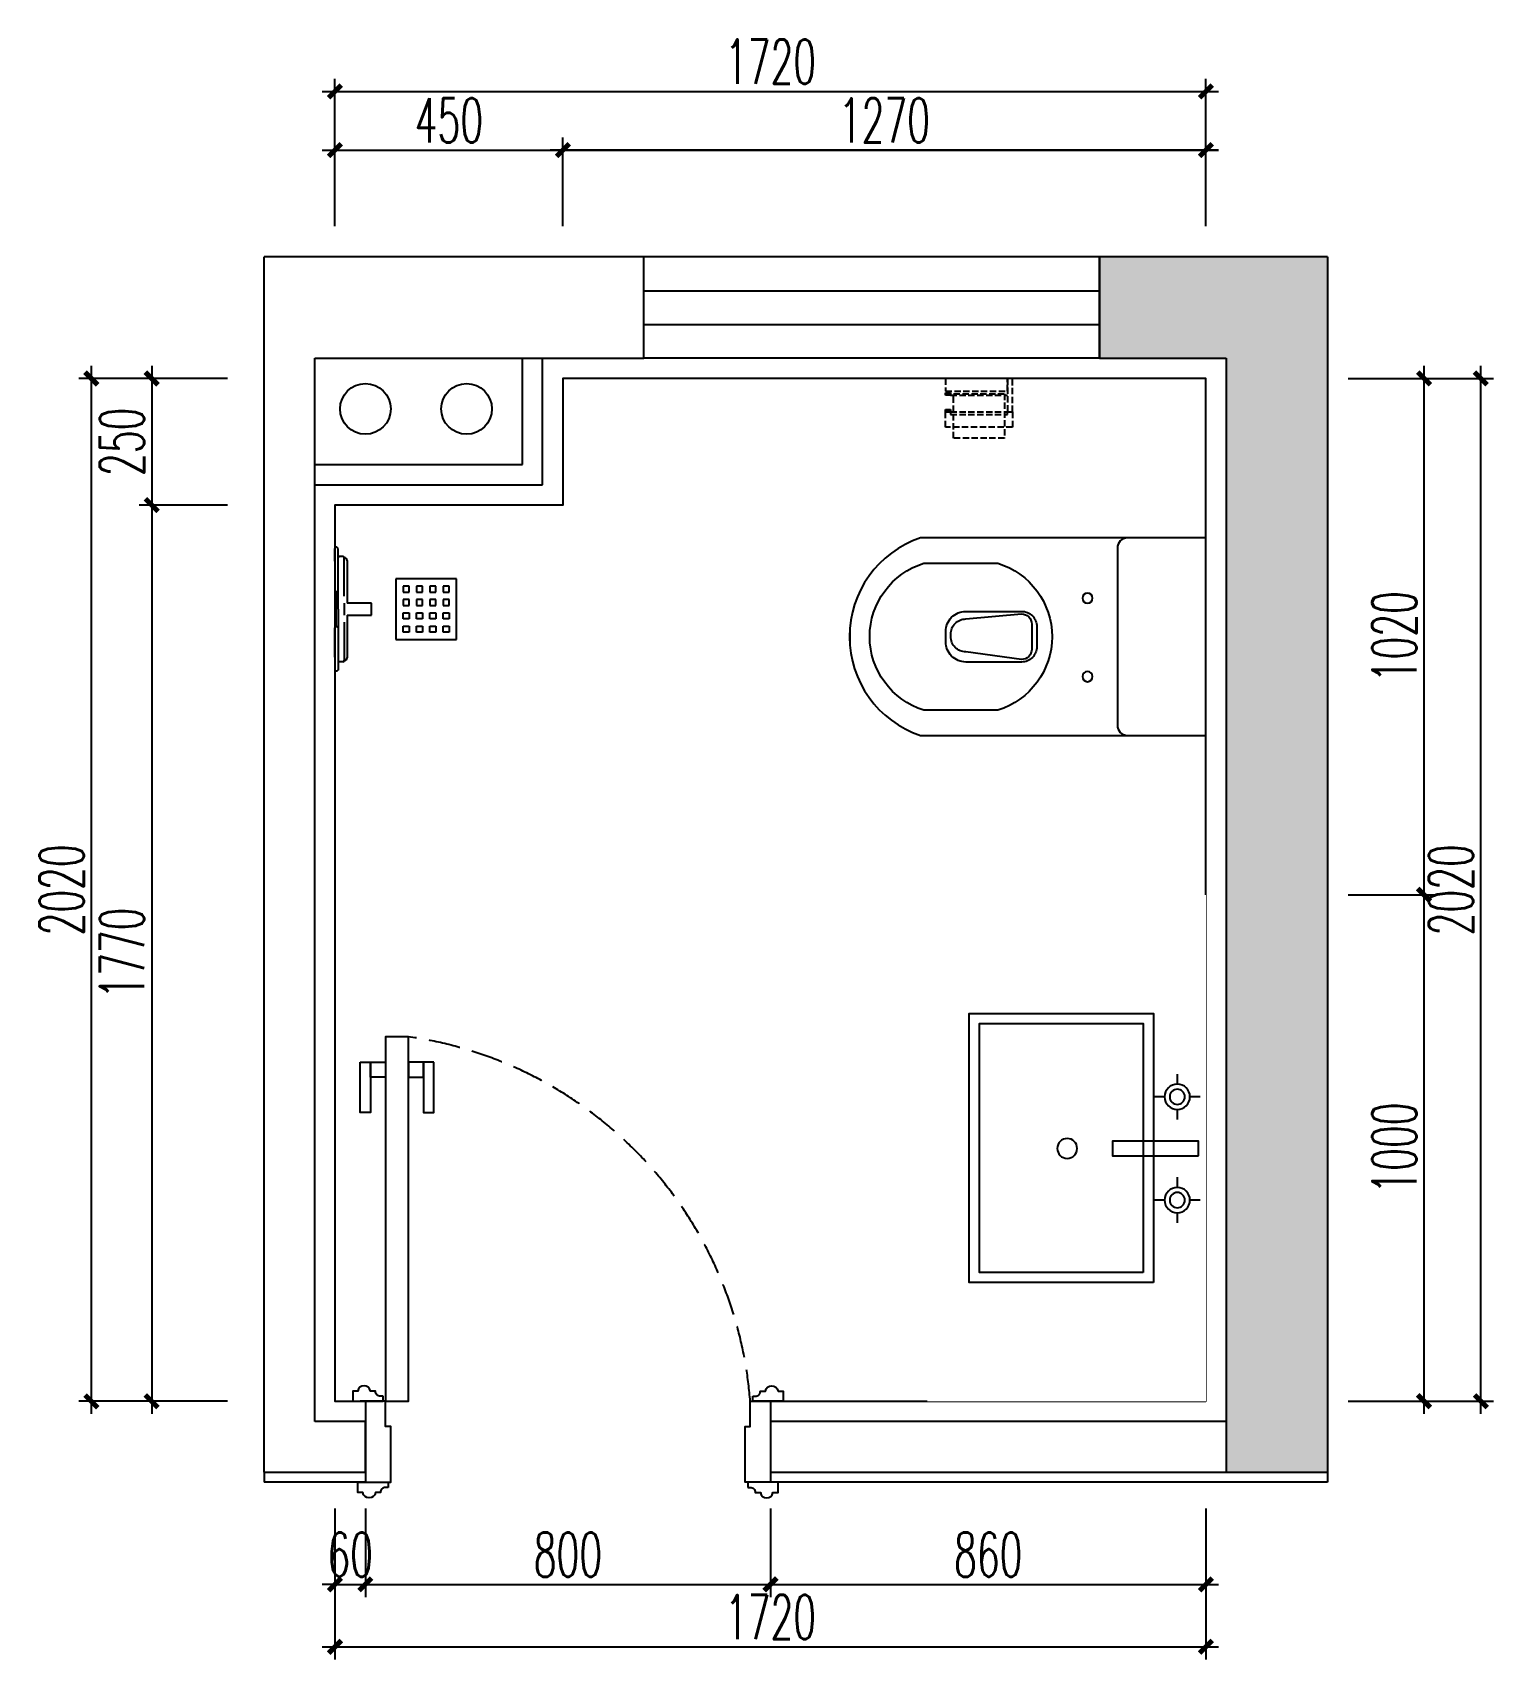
# Model space of a CAD drawing. Header units: inches. Extents: x 24920 to 61775, y 10942 to 38819.
# Drawn here: x 41578 to 44463, y 28723 to 31936 of the extents above; entities that cross this region are included whole.
import ezdxf

# ---------------------------------------------------------------- set-up
doc = ezdxf.new("R2010")
doc.units = ezdxf.units.IN
doc.header["$MEASUREMENT"] = 0
doc.header["$PDMODE"] = 1
doc.linetypes.add('DASH', pattern=[0.35, 0.25, -0.1])
for name, color, linetype in [('BS-SHORT CABINET', 40, 'Continuous'), ('COLUMN', 200, 'Continuous'), ('DOOR', 60, 'Continuous'), ('Doors', 60, 'Continuous'), ('DS-4BS-FINISH', 20, 'Continuous'), ('FF-FIXT', 2, 'Continuous'), ('FF-FURN', 51, 'Continuous'), ('WALL', 2, 'Continuous')]:
    doc.layers.add(name, color=color, linetype=linetype)
doc.styles.add('DIM', font='simplex.shx', dxfattribs={"width": 0.6, "bigfont": 'extfont.shx'})
doc.dimstyles.new('1比25', dxfattribs={"dimscale": 25, "dimtxt": 3.5, "dimasz": 1, "dimexe": 1, "dimexo": 1, "dimgap": 0.6, "dimtad": 1, "dimdec": 0, "dimrnd": 5, "dimzin": 0, "dimdsep": 46, "dimtxsty": 'DIM', "dimblk": 'ARCHTICK', "dimcen": 0.09, "dimdle": 1, "dimclrd": 1, "dimclre": 1, "dimclrt": 1, "dimadec": 0, "dimazin": 0, "dimtfac": 1, "dimtdec": 0, "dimtix": 1, "dimtmove": 2, "dimatfit": 3, "dimldrblk": '引线箭头（自定义）', "dimfxl": 0, "dimtolj": 1, "dimtzin": 0, "dimarcsym": 0})

# ---------------------------------------------------------------- blocks, each defined once
blk = doc.blocks.new('EWDRGTFH')
for p, q in [((242785.8, 254771.4), (242785.8, 254796.6)), ((242789.4, 254799), (242788.2, 254799)), ((242791.8, 254676.6), (242791.8, 254796.6)), ((242785.8, 254771.4), (242785.8, 254713.5)), ((242801.4, 254780.7), (242794.2, 254780.7)), ((242803.8, 254778.8), (242803.8, 254778.8)), ((242803.8, 254702.3), (242803.8, 254778.3)), ((242809.8, 254772.8), (242809.8, 254688.8)), ((242789.4, 254711.1), (242788.2, 254711.1)), ((242788.2, 254642.1), (242788.2, 254711.1)), ((242791.8, 254676.6), (242791.8, 254556.6)), ((242803.8, 254688.8), (242803.8, 254664.8)), ((242857.8, 254688.8), (242809.8, 254688.8)), ((242857.8, 254664.8), (242857.8, 254688.8)), ((242785.8, 254581.8), (242785.8, 254639.7)), ((242789.4, 254642.1), (242788.2, 254642.1)), ((242803.8, 254650.9), (242803.8, 254574.8)), ((242809.8, 254664.8), (242857.8, 254664.8)), ((242809.8, 254664.8), (242809.8, 254580.8)), ((242785.8, 254581.8), (242785.8, 254556.6)), ((242801.4, 254572.9), (242794.2, 254572.9)), ((242803.8, 254574.8), (242803.8, 254574.8)), ((242789.4, 254554.7), (242788.2, 254554.7))]:
    blk.add_line(p, q)
at = {"ltscale": 3}
for p, q in [((242905.8, 254736.8), (242905.8, 254616.8)), ((243025.8, 254736.8), (242905.8, 254736.8)), ((243025.8, 254616.8), (243025.8, 254736.8)), ((242905.8, 254616.8), (243025.8, 254616.8))]:
    blk.add_line(p, q, dxfattribs=at)
at = {"color": 250}
for p, q in [((242920.2, 254722.4), (242920.2, 254710.4)), ((242932.2, 254722.4), (242920.2, 254722.4)), ((242920.2, 254710.4), (242932.2, 254710.4)), ((242932.2, 254710.4), (242932.2, 254722.4)), ((242946.6, 254722.4), (242946.6, 254710.4)), ((242958.6, 254722.4), (242946.6, 254722.4)), ((242946.6, 254710.4), (242958.6, 254710.4)), ((242958.6, 254710.4), (242958.6, 254722.4)), ((242973, 254722.4), (242973, 254710.4)), ((242985, 254722.4), (242973, 254722.4)), ((242973, 254710.4), (242985, 254710.4)), ((242985, 254710.4), (242985, 254722.4)), ((242999.4, 254722.4), (242999.4, 254710.4)), ((243011.4, 254722.4), (242999.4, 254722.4)), ((242999.4, 254710.4), (243011.4, 254710.4)), ((243011.4, 254710.4), (243011.4, 254722.4)), ((242920.2, 254696), (242920.2, 254684)), ((242932.2, 254696), (242920.2, 254696)), ((242920.2, 254684), (242932.2, 254684)), ((242920.2, 254657.6), (242920.2, 254669.6)), ((242920.2, 254669.6), (242932.2, 254669.6)), ((242932.2, 254684), (242932.2, 254696)), ((242932.2, 254669.6), (242932.2, 254657.6)), ((242946.6, 254696), (242946.6, 254684)), ((242958.6, 254696), (242946.6, 254696)), ((242946.6, 254684), (242958.6, 254684)), ((242946.6, 254657.6), (242946.6, 254669.6)), ((242946.6, 254669.6), (242958.6, 254669.6)), ((242958.6, 254684), (242958.6, 254696)), ((242958.6, 254669.6), (242958.6, 254657.6)), ((242973, 254696), (242973, 254684)), ((242985, 254696), (242973, 254696)), ((242973, 254684), (242985, 254684)), ((242973, 254657.6), (242973, 254669.6)), ((242973, 254669.6), (242985, 254669.6)), ((242985, 254684), (242985, 254696)), ((242985, 254669.6), (242985, 254657.6)), ((242999.4, 254696), (242999.4, 254684)), ((243011.4, 254696), (242999.4, 254696)), ((242999.4, 254684), (243011.4, 254684)), ((242999.4, 254657.6), (242999.4, 254669.6)), ((242999.4, 254669.6), (243011.4, 254669.6)), ((243011.4, 254684), (243011.4, 254696)), ((243011.4, 254669.6), (243011.4, 254657.6)), ((242932.2, 254657.6), (242920.2, 254657.6)), ((242920.2, 254631.2), (242920.2, 254643.2)), ((242920.2, 254643.2), (242932.2, 254643.2)), ((242932.2, 254643.2), (242932.2, 254631.2)), ((242958.6, 254657.6), (242946.6, 254657.6)), ((242946.6, 254631.2), (242946.6, 254643.2)), ((242946.6, 254643.2), (242958.6, 254643.2)), ((242958.6, 254643.2), (242958.6, 254631.2)), ((242985, 254657.6), (242973, 254657.6)), ((242973, 254631.2), (242973, 254643.2)), ((242973, 254643.2), (242985, 254643.2)), ((242985, 254643.2), (242985, 254631.2)), ((243011.4, 254657.6), (242999.4, 254657.6)), ((242999.4, 254631.2), (242999.4, 254643.2)), ((242999.4, 254643.2), (243011.4, 254643.2)), ((243011.4, 254643.2), (243011.4, 254631.2)), ((242932.2, 254631.2), (242920.2, 254631.2)), ((242958.6, 254631.2), (242946.6, 254631.2)), ((242985, 254631.2), (242973, 254631.2)), ((243011.4, 254631.2), (242999.4, 254631.2))]:
    blk.add_line(p, q, dxfattribs=at)
for centre, major_axis, start_param, end_param in [((242788.2, 254796.6), (1.7, -1.7), 2.356194, 3.926991), ((242789.4, 254796.6), (-1.7, -1.7), 2.356194, 3.926991), ((242794.2, 254778.3), (1.7, -1.7), 2.356194, 3.926991), ((242801.4, 254778.3), (-1.7, -1.7), 2.356194, 3.926991), ((242803.8, 254772.8), (4.24, -4.24), 0.785398, 2.356194), ((242788.2, 254713.5), (-1.7, -1.7), 5.497787, 7.068583), ((242789.4, 254713.5), (1.7, -1.7), -0.785398, 0.785398), ((242788.2, 254639.7), (-1.7, -1.7), 3.926991, 5.497787), ((242789.4, 254639.7), (-1.7, -1.7), 2.356194, 3.926991), ((242794.2, 254575.3), (1.7, -1.7), 3.926991, 5.497787), ((242801.4, 254575.3), (1.7, -1.7), -0.785398, 0.785398), ((242803.8, 254580.8), (4.24, -4.24), -0.785398, 0.785398), ((242803.8, 254580.8), (4.24, -4.24), -0.785398, 0.785398), ((242788.2, 254557.1), (1.7, -1.7), 3.926991, 5.497787), ((242789.4, 254557.1), (-1.7, -1.7), 0.785398, 2.356194)]:
    blk.add_ellipse(centre, major_axis=major_axis, ratio=1, start_param=start_param, end_param=end_param)
blk = doc.blocks.new('A$C68853E70')
at = {"color": 251}
blk.add_wipeout([(0, 195), (0, -195), (564, -195), (591.7, -183.3), (614.9, -169.5), (641.2, -148), (661.7, -125.1), (677.5, -100.9), (692.4, -68.6), (701.6, -31.5), (703.4, 15.6), (701, 35.8), (696.2, 55.8), (680.6, 95.7), (650.2, 139.6), (614.2, 169.8), (578.6, 189.2), (564, 195)], dxfattribs=at)
blk.add_lwpolyline([(0, 195), (564, 195, -0.717949), (564, -195), (0, -195)], format="xyb")
for points in [[(0, -195), (0, 195), (155, 195, -0.414214), (175, 175), (175, -175, -0.414214), (155, -195)], [(557.1, 145), (410.9, 145, 0.737464), (410.9, -145), (557.1, -145, 0.737464)]]:
    blk.add_lwpolyline(points, format="xyb", close=True)
at = {"color": 8}
for points in [[(334, 20), (334, -20, 0.414214), (364, -50), (474, -50, 0.414214), (514, -10), (514, 10, 0.414214), (474, 50), (364, 50, 0.414214)], [(344, 25), (344, -25, 0.414214), (364, -45), (474, -30, 0.414214), (504, 0), (504, 5, 0.414214), (474, 35), (364, 45, 0.414214)]]:
    blk.add_lwpolyline(points, format="xyb", close=True, dxfattribs=at)
for centre in [(234, 76.1), (234, -78.9)]:
    blk.add_circle(centre, 10, dxfattribs=at)
blk = doc.blocks.new('xsc')
at = {"layer": 'FF-FIXT'}
for p, q in [((777771.5, -721159.6, -0.1), (777771.5, -721139.6, -0.1)), ((777975.5, -721159.6, -0.1), (777975.5, -721139.6, -0.1)), ((777726.5, -721184.6, -0.1), (777746.5, -721184.6, -0.1)), ((777796.5, -721184.6, -0.1), (777816.5, -721184.6, -0.1)), ((777930.5, -721184.6, -0.1), (777950.5, -721184.6, -0.1)), ((778000.5, -721184.6, -0.1), (778020.5, -721184.6, -0.1)), ((777771.5, -721229.6, -0.1), (777771.5, -721209.6, -0.1)), ((777975.5, -721229.6, -0.1), (777975.5, -721209.6, -0.1))]:
    blk.add_line(p, q, dxfattribs=at)
for points in [[(778138.5, -721137.5), (778138.5, -720773.9), (777606.9, -720773.9), (777606.9, -721137.5)], [(778118.5, -721117.5), (778118.5, -720793.9), (777626.9, -720793.9), (777626.9, -721117.5)]]:
    blk.add_lwpolyline(points, close=True, dxfattribs=at)
at = {"layer": 'FF-FIXT', "elevation": -0.2}
blk.add_lwpolyline([(777888.1, -721226.7), (777859, -721226.7), (777859, -721056.7), (777888.1, -721056.7)], close=True, dxfattribs=at)
at = {"layer": 'FF-FIXT'}
for centre, radius in [((777873.5, -720967.2, -0.4), 19.6), ((777771.5, -721184.6, -0.1), 25), ((777771.5, -721184.6, -0.1), 15), ((777975.5, -721184.6, -0.1), 25), ((777975.5, -721184.6, -0.1), 15)]:
    blk.add_circle(centre, radius, dxfattribs=at)
blk = doc.blocks.new('*U168')
at = {"layer": 'DOOR'}
for points in [[(45354, 28435.5), (45354, 28415.5), (45454, 28415.5), (45454, 28435.5)], [(45384, 28415.5), (45354, 28415.5), (45354, 28385.5), (45384, 28385.5)], [(46024, 28340.5), (46024, 28385.5), (45304, 28385.5), (45304, 28340.5)], [(45384, 28310.5), (45354, 28310.5), (45354, 28340.5), (45384, 28340.5)], [(45354, 28290.5), (45354, 28310.5), (45454, 28310.5), (45454, 28290.5)]]:
    blk.add_lwpolyline(points, close=True, dxfattribs=at)
at = {"layer": 'DOOR', "color": 8, "linetype": 'DASH', "ltscale": 250}
blk.add_arc((46085.2, 28273.8), 789.1, 94.4448, 171.8599, dxfattribs=at)
at = {"layer": 'Doors'}
for points in [[(46014.1, 29065.5), (46014.1, 29070.5, 0.440124), (46003.8, 29080.5), (46003.8, 29090.5, -0.842086), (46003.8, 29115.5), (46003.8, 29125.5), (46024.1, 29125.5), (46024.1, 29065.5)], [(46194.1, 29055.5), (46194.1, 29060.5, -0.440124), (46204.3, 29070.5), (46204.3, 29080.5, 0.842086), (46204.3, 29105.5), (46204.3, 29115.5), (46184.1, 29115.5), (46184.1, 29055.5)], [(46194.1, 28345.5), (46194.1, 28340.5, 0.440124), (46204.3, 28330.5), (46204.3, 28320.5, -0.842086), (46204.3, 28295.5), (46204.3, 28285.5), (46184.1, 28285.5), (46184.1, 28345.5)], [(46014.1, 28335.5), (46014.1, 28330.5, -0.440124), (46003.8, 28320.5), (46003.8, 28310.5, 0.842086), (46003.8, 28285.5), (46003.8, 28275.5), (46024.1, 28275.5), (46024.1, 28335.5)]]:
    blk.add_lwpolyline(points, format="xyb", close=True, dxfattribs=at)
for points in [[(46184.1, 29100.5), (46184.1, 29050.5), (46074.1, 29050.5), (46074.1, 29060.5), (46024, 29060.5), (46024, 29110.5), (46024.1, 29110.5), (46024.1, 29100.5)], [(46184.1, 28300.5), (46184.1, 28350.5), (46074.1, 28350.5), (46074.1, 28340.5), (46024, 28340.5), (46024, 28290.5), (46024.1, 28290.5), (46024.1, 28300.5)]]:
    blk.add_lwpolyline(points, close=True, dxfattribs=at)
blk = doc.blocks.new('20150514.14153911')
at = {"color": 251, "linetype": 'DASH', "ltscale": 50}
for p, q in [((14.6, 79.7), (-15.4, 79.7)), ((-15.4, 79.7), (-15.4, -52.8)), ((9.6, -42.8), (9.6, 69.7)), ((9.6, 69.7), (14.6, 69.7)), ((14.6, 69.7), (14.6, 79.7)), ((14.6, 69.7), (14.6, 79.7)), ((14.6, 79.7), (80.6, 79.7)), ((14.6, -42.8), (14.6, 69.7)), ((80.6, 69.7), (14.6, 69.7)), ((47.6, -42.8), (47.6, 69.7)), ((55.6, -52.8), (55.6, 69.7)), ((55.6, 69.7), (80.6, 69.7)), ((80.6, 79.7), (80.6, 69.7)), ((80.6, 69.7), (80.6, -52.8)), ((50.6, 63.7), (-37.4, 63.7)), ((-37.4, 63.7), (-37.4, -36.8)), ((50.6, -36.8), (50.6, 63.7)), ((-37.4, -36.8), (50.6, -36.8)), ((-15.4, -52.8), (14.6, -52.8)), ((14.6, -42.8), (9.6, -42.8)), ((14.6, -42.8), (14.6, -52.8)), ((19.6, -42.8), (14.6, -42.8)), ((14.6, -52.8), (14.6, -42.8)), ((14.6, -52.8), (19.6, -52.8)), ((19.6, -52.8), (19.6, -42.8)), ((47.6, -42.8), (47.6, -52.8)), ((52.6, -42.8), (47.6, -42.8)), ((47.6, -52.8), (52.6, -52.8)), ((52.6, -52.8), (52.6, -42.8)), ((80.6, -52.8), (55.6, -52.8))]:
    blk.add_line(p, q, dxfattribs=at)
blk = doc.blocks.new('_ArchTick')
at = {"color": 0, "linetype": 'ByBlock', "const_width": 0.4}
blk.add_lwpolyline([(-0.5, -0.5), (0.5, 0.5)], dxfattribs=at)
blk = doc.blocks.new('*D946')
at = {"color": 1, "lineweight": -2, "transparency": 16777216}
for p, q in [((42353, 31378.6), (42353, 31553.6)), ((42803, 31378.6), (42803, 31553.6)), ((42328, 31528.6), (42828, 31528.6))]:
    blk.add_line(p, q, dxfattribs=at)
at = {"layer": 'Defpoints', "color": 0, "transparency": 16777216}
for p in [(42803, 31528.6), (42353, 30827.5), (42803, 30827.5)]:
    blk.add_point(p, dxfattribs=at)
at = {"color": 1, "lineweight": -2, "transparency": 16777216, "xscale": 25, "yscale": 25, "zscale": 25, "rotation": 180}
blk.add_blockref('_ArchTick', (42353, 31528.6), dxfattribs=at)
at = {"color": 1, "lineweight": -2, "transparency": 16777216, "xscale": 25, "yscale": 25, "zscale": 25}
blk.add_blockref('_ArchTick', (42803, 31528.6), dxfattribs=at)
at = {"color": 1, "transparency": 16777216, "insert": (42578, 31587.3), "char_height": 87.5, "attachment_point": 5, "style": 'DIM'}
blk.add_mtext('\\A1;450', dxfattribs=at)
blk = doc.blocks.new('引线箭头（自定义）')
at = {"linetype": 'ByBlock', "lineweight": -2}
h = blk.add_hatch(color=8, dxfattribs=at)
h.dxf.hatch_style = 1
h.paths.add_polyline_path([(-1.2, -0.96), (-0.31, 0), (-1.2, 0.96), (-0.91, 1.21), (0, 0), (-0.91, -1.21)])
at = {"color": 0, "linetype": 'ByBlock', "lineweight": -2}
blk.add_line((-0.31, 0), (-4.75, 0), dxfattribs=at)
blk.add_lwpolyline([(-1.2, -0.96), (-0.31, 0), (-1.2, 0.96), (-0.91, 1.21), (0, 0), (-0.91, -1.21)], close=True, dxfattribs=at)
blk = doc.blocks.new('*D947')
at = {"color": 1, "lineweight": -2, "transparency": 16777216}
for p, q in [((42803, 31378.6), (42803, 31553.6)), ((44073, 31378.6), (44073, 31553.6)), ((42778, 31528.6), (44098, 31528.6))]:
    blk.add_line(p, q, dxfattribs=at)
at = {"layer": 'Defpoints', "color": 0, "transparency": 16777216}
for p in [(44073, 31528.6), (44073, 31077.5), (42803, 30827.5)]:
    blk.add_point(p, dxfattribs=at)
at = {"color": 1, "lineweight": -2, "transparency": 16777216, "xscale": 25, "yscale": 25, "zscale": 25, "rotation": 180}
blk.add_blockref('_ArchTick', (42803, 31528.6), dxfattribs=at)
at = {"color": 1, "lineweight": -2, "transparency": 16777216, "xscale": 25, "yscale": 25, "zscale": 25}
blk.add_blockref('_ArchTick', (44073, 31528.6), dxfattribs=at)
at = {"color": 1, "transparency": 16777216, "insert": (43438, 31587.3), "char_height": 87.5, "attachment_point": 5, "style": 'DIM'}
blk.add_mtext('\\A1;1270', dxfattribs=at)
blk = doc.blocks.new('*D948')
at = {"color": 1, "lineweight": -2, "transparency": 16777216}
for p, q in [((42803, 31378.6), (42803, 31553.6)), ((44073, 31378.6), (44073, 31553.6)), ((44098, 31528.6), (42778, 31528.6))]:
    blk.add_line(p, q, dxfattribs=at)
at = {"layer": 'Defpoints', "color": 0, "transparency": 16777216}
for p in [(42803, 31528.6), (42803, 31077.5), (44073, 31077.5)]:
    blk.add_point(p, dxfattribs=at)
at = {"color": 1, "lineweight": -2, "transparency": 16777216, "xscale": 25, "yscale": 25, "zscale": 25, "rotation": 180}
blk.add_blockref('_ArchTick', (42803, 31528.6), dxfattribs=at)
at = {"color": 1, "lineweight": -2, "transparency": 16777216, "xscale": 25, "yscale": 25, "zscale": 25}
blk.add_blockref('_ArchTick', (44073, 31528.6), dxfattribs=at)
at = {"color": 1, "transparency": 16777216, "insert": (43438, 31587.3), "char_height": 87.5, "attachment_point": 5, "style": 'DIM'}
blk.add_mtext('\\A1;1270', dxfattribs=at)
blk = doc.blocks.new('*D949')
at = {"color": 1, "lineweight": -2, "transparency": 16777216}
for p, q in [((42141, 31077.5), (41966, 31077.5)), ((41991, 31102.5), (41991, 30802.5)), ((42141, 30827.5), (41966, 30827.5))]:
    blk.add_line(p, q, dxfattribs=at)
at = {"layer": 'Defpoints', "color": 0, "transparency": 16777216}
for p in [(42803, 31077.5), (41991, 30827.5), (42803, 30827.5)]:
    blk.add_point(p, dxfattribs=at)
at = {"color": 1, "lineweight": -2, "transparency": 16777216, "xscale": 25, "yscale": 25, "zscale": 25}
for p, rotation in [((41991, 31077.5), 90), ((41991, 30827.5), 270)]:
    blk.add_blockref('_ArchTick', p, dxfattribs=dict(at, rotation=rotation))
at = {"color": 1, "transparency": 16777216, "insert": (41932.3, 30952.5), "char_height": 87.5, "attachment_point": 5, "rotation": 90, "style": 'DIM'}
blk.add_mtext('\\A1;250', dxfattribs=at)
blk = doc.blocks.new('*D950')
at = {"color": 1, "lineweight": -2, "transparency": 16777216}
for p, q in [((41991, 30852.5), (41991, 29032.5)), ((42141, 30827.5), (41966, 30827.5)), ((42141, 29057.5), (41966, 29057.5))]:
    blk.add_line(p, q, dxfattribs=at)
at = {"layer": 'Defpoints', "color": 0, "transparency": 16777216}
for p in [(42803, 30827.5), (41991, 29057.5), (42353, 29057.5)]:
    blk.add_point(p, dxfattribs=at)
at = {"color": 1, "lineweight": -2, "transparency": 16777216, "xscale": 25, "yscale": 25, "zscale": 25}
for p, rotation in [((41991, 30827.5), 90), ((41991, 29057.5), 270)]:
    blk.add_blockref('_ArchTick', p, dxfattribs=dict(at, rotation=rotation))
at = {"color": 1, "transparency": 16777216, "insert": (41932.3, 29942.5), "char_height": 87.5, "attachment_point": 5, "rotation": 90, "style": 'DIM'}
blk.add_mtext('\\A1;1770', dxfattribs=at)
blk = doc.blocks.new('*D951')
at = {"color": 1, "lineweight": -2, "transparency": 16777216}
for p, q in [((42353, 28846), (42353, 28671)), ((42413, 28846), (42413, 28671)), ((42353, 28696), (42328, 28696)), ((42353, 28696), (42413, 28696)), ((42413, 28696), (42438, 28696))]:
    blk.add_line(p, q, dxfattribs=at)
at = {"layer": 'Defpoints', "color": 0, "transparency": 16777216}
for p in [(42353, 29057.5), (42413, 29057.5), (42413, 28696)]:
    blk.add_point(p, dxfattribs=at)
at = {"color": 1, "lineweight": -2, "transparency": 16777216, "xscale": 25, "yscale": 25, "zscale": 25}
blk.add_blockref('_ArchTick', (42353, 28696), dxfattribs=at)
at = {"color": 1, "lineweight": -2, "transparency": 16777216, "xscale": 25, "yscale": 25, "zscale": 25, "rotation": 180}
blk.add_blockref('_ArchTick', (42413, 28696), dxfattribs=at)
at = {"color": 1, "transparency": 16777216, "insert": (42383, 28754.8), "char_height": 87.5, "attachment_point": 5, "style": 'DIM'}
blk.add_mtext('\\A1;60', dxfattribs=at)
blk = doc.blocks.new('*D952')
at = {"color": 1, "lineweight": -2, "transparency": 16777216}
for p, q in [((42413, 28846), (42413, 28671)), ((43213, 28846), (43213, 28671)), ((42388, 28696), (43238, 28696))]:
    blk.add_line(p, q, dxfattribs=at)
at = {"layer": 'Defpoints', "color": 0, "transparency": 16777216}
for p in [(42413, 29057.5), (43213, 28950.6), (43213, 28696)]:
    blk.add_point(p, dxfattribs=at)
at = {"color": 1, "lineweight": -2, "transparency": 16777216, "xscale": 25, "yscale": 25, "zscale": 25, "rotation": 180}
blk.add_blockref('_ArchTick', (42413, 28696), dxfattribs=at)
at = {"color": 1, "lineweight": -2, "transparency": 16777216, "xscale": 25, "yscale": 25, "zscale": 25}
blk.add_blockref('_ArchTick', (43213, 28696), dxfattribs=at)
at = {"color": 1, "transparency": 16777216, "insert": (42813, 28754.8), "char_height": 87.5, "attachment_point": 5, "style": 'DIM'}
blk.add_mtext('\\A1;800', dxfattribs=at)
blk = doc.blocks.new('*D1505')
at = {"color": 1, "lineweight": -2, "transparency": 16777216}
for p, q in [((43213, 28846), (43213, 28671)), ((44073, 28846), (44073, 28671)), ((43188, 28696), (44098, 28696))]:
    blk.add_line(p, q, dxfattribs=at)
at = {"layer": 'Defpoints', "color": 0, "transparency": 16777216}
for p in [(44073, 29057.7), (43213, 28950.6), (44073, 28696)]:
    blk.add_point(p, dxfattribs=at)
at = {"color": 1, "lineweight": -2, "transparency": 16777216, "xscale": 25, "yscale": 25, "zscale": 25, "rotation": 180}
blk.add_blockref('_ArchTick', (43213, 28696), dxfattribs=at)
at = {"color": 1, "lineweight": -2, "transparency": 16777216, "xscale": 25, "yscale": 25, "zscale": 25}
blk.add_blockref('_ArchTick', (44073, 28696), dxfattribs=at)
at = {"color": 1, "transparency": 16777216, "insert": (43643, 28754.8), "char_height": 87.5, "attachment_point": 5, "style": 'DIM'}
blk.add_mtext('\\A1;860', dxfattribs=at)
blk = doc.blocks.new('*D1499')
at = {"color": 1, "lineweight": -2, "transparency": 16777216}
for p, q in [((44503.8, 29032.7), (44503.8, 30082.7)), ((44353.8, 30057.7), (44528.8, 30057.7)), ((44353.8, 29057.7), (44528.8, 29057.7))]:
    blk.add_line(p, q, dxfattribs=at)
at = {"layer": 'Defpoints', "color": 0, "transparency": 16777216}
for p in [(44073, 30057.7), (44503.8, 30057.7), (44073, 29057.7)]:
    blk.add_point(p, dxfattribs=at)
at = {"color": 1, "lineweight": -2, "transparency": 16777216, "xscale": 25, "yscale": 25, "zscale": 25}
for p, rotation in [((44503.8, 30057.7), 90), ((44503.8, 29057.7), 270)]:
    blk.add_blockref('_ArchTick', p, dxfattribs=dict(at, rotation=rotation))
at = {"color": 1, "transparency": 16777216, "insert": (44445, 29557.7), "char_height": 87.5, "attachment_point": 5, "rotation": 90, "style": 'DIM'}
blk.add_mtext('\\A1;1000', dxfattribs=at)
blk = doc.blocks.new('*D1500')
at = {"color": 1, "lineweight": -2, "transparency": 16777216}
for p, q in [((44353.8, 31077.5), (44528.8, 31077.5)), ((44503.8, 30032.7), (44503.8, 31102.5)), ((44353.8, 30057.7), (44528.8, 30057.7))]:
    blk.add_line(p, q, dxfattribs=at)
at = {"layer": 'Defpoints', "color": 0, "transparency": 16777216}
for p in [(44073, 31077.5), (44503.8, 31077.5), (44073, 30057.7)]:
    blk.add_point(p, dxfattribs=at)
at = {"color": 1, "lineweight": -2, "transparency": 16777216, "xscale": 25, "yscale": 25, "zscale": 25}
for p, rotation in [((44503.8, 31077.5), 90), ((44503.8, 30057.7), 270)]:
    blk.add_blockref('_ArchTick', p, dxfattribs=dict(at, rotation=rotation))
at = {"color": 1, "transparency": 16777216, "insert": (44445, 30567.6), "char_height": 87.5, "attachment_point": 5, "rotation": 90, "style": 'DIM'}
blk.add_mtext('\\A1;1020', dxfattribs=at)
blk = doc.blocks.new('*D1501')
at = {"color": 1, "lineweight": -2, "transparency": 16777216}
for p, q in [((42021.9, 31077.5), (41846.9, 31077.5)), ((41871.9, 29032.5), (41871.9, 31102.5)), ((42021.9, 29057.5), (41846.9, 29057.5))]:
    blk.add_line(p, q, dxfattribs=at)
at = {"layer": 'Defpoints', "color": 0, "transparency": 16777216}
for p in [(41871.9, 31077.5), (42102.7, 31077.5), (42102.7, 29057.5)]:
    blk.add_point(p, dxfattribs=at)
at = {"color": 1, "lineweight": -2, "transparency": 16777216, "xscale": 25, "yscale": 25, "zscale": 25}
for p, rotation in [((41871.9, 31077.5), 90), ((41871.9, 29057.5), 270)]:
    blk.add_blockref('_ArchTick', p, dxfattribs=dict(at, rotation=rotation))
at = {"color": 1, "transparency": 16777216, "insert": (41813.2, 30067.5), "char_height": 87.5, "attachment_point": 5, "rotation": 90, "style": 'DIM'}
blk.add_mtext('\\A1;2020', dxfattribs=at)
blk = doc.blocks.new('*D1502')
at = {"color": 1, "lineweight": -2, "transparency": 16777216}
for p, q in [((42353, 28722.7), (42353, 28547.7)), ((44073, 28722.7), (44073, 28547.7)), ((42328, 28572.7), (44098, 28572.7))]:
    blk.add_line(p, q, dxfattribs=at)
at = {"layer": 'Defpoints', "color": 0, "transparency": 16777216}
for p in [(42353, 28773.5), (44073, 28773.5), (44073, 28572.7)]:
    blk.add_point(p, dxfattribs=at)
at = {"color": 1, "lineweight": -2, "transparency": 16777216, "xscale": 25, "yscale": 25, "zscale": 25, "rotation": 180}
blk.add_blockref('_ArchTick', (42353, 28572.7), dxfattribs=at)
at = {"color": 1, "lineweight": -2, "transparency": 16777216, "xscale": 25, "yscale": 25, "zscale": 25}
blk.add_blockref('_ArchTick', (44073, 28572.7), dxfattribs=at)
at = {"color": 1, "transparency": 16777216, "insert": (43213, 28631.4), "char_height": 87.5, "attachment_point": 5, "style": 'DIM'}
blk.add_mtext('\\A1;1720', dxfattribs=at)
blk = doc.blocks.new('*D1503')
at = {"color": 1, "lineweight": -2, "transparency": 16777216}
for p, q in [((44465.8, 31077.5), (44640.8, 31077.5)), ((44615.8, 29032.7), (44615.8, 31102.5)), ((44465.8, 29057.7), (44640.8, 29057.7))]:
    blk.add_line(p, q, dxfattribs=at)
at = {"layer": 'Defpoints', "color": 0, "transparency": 16777216}
for p in [(44404.2, 31077.5), (44615.8, 31077.5), (44404.2, 29057.7)]:
    blk.add_point(p, dxfattribs=at)
at = {"color": 1, "lineweight": -2, "transparency": 16777216, "xscale": 25, "yscale": 25, "zscale": 25}
for p, rotation in [((44615.8, 31077.5), 90), ((44615.8, 29057.7), 270)]:
    blk.add_blockref('_ArchTick', p, dxfattribs=dict(at, rotation=rotation))
at = {"color": 1, "transparency": 16777216, "insert": (44557, 30067.6), "char_height": 87.5, "attachment_point": 5, "rotation": 90, "style": 'DIM'}
blk.add_mtext('\\A1;2020', dxfattribs=at)
blk = doc.blocks.new('*D1504')
at = {"color": 1, "lineweight": -2, "transparency": 16777216}
for p, q in [((42353, 31494.6), (42353, 31669.6)), ((44073, 31494.6), (44073, 31669.6)), ((42328, 31644.6), (44098, 31644.6))]:
    blk.add_line(p, q, dxfattribs=at)
at = {"layer": 'Defpoints', "color": 0, "transparency": 16777216}
for p in [(44073, 31644.6), (42353, 31422.3), (44073, 31422.3)]:
    blk.add_point(p, dxfattribs=at)
at = {"color": 1, "lineweight": -2, "transparency": 16777216, "xscale": 25, "yscale": 25, "zscale": 25, "rotation": 180}
blk.add_blockref('_ArchTick', (42353, 31644.6), dxfattribs=at)
at = {"color": 1, "lineweight": -2, "transparency": 16777216, "xscale": 25, "yscale": 25, "zscale": 25}
blk.add_blockref('_ArchTick', (44073, 31644.6), dxfattribs=at)
at = {"color": 1, "transparency": 16777216, "insert": (43213, 31703.3), "char_height": 87.5, "attachment_point": 5, "style": 'DIM'}
blk.add_mtext('\\A1;1720', dxfattribs=at)
blk = doc.blocks.new('ghrehs')
h = blk.add_hatch(color=8)
h.dxf.hatch_style = 1
h.paths.add_polyline_path([(44113, 28917.4), (44313, 28917.4), (44313, 31317.5), (43863, 31317.5), (43863, 31117.5), (44113, 31117.5)])
at = {"color": 3}
for p, q in [((43863, 31317.5), (42963, 31317.5)), ((42963, 31250.8), (43863, 31250.8)), ((42963, 31184.2), (43863, 31184.2)), ((43863, 31117.5), (42963, 31117.5)), ((42213, 28917.5), (42213, 28897.5)), ((42413, 28897.5), (42213, 28897.5)), ((44313, 28917.4), (44313, 28897.5))]:
    blk.add_line(p, q, dxfattribs=at)
at = {"color": 4}
blk.add_line((43863, 31117.5), (43863, 31317.5), dxfattribs=at)
at = {"layer": 'COLUMN'}
blk.add_line((44113, 31117.5), (44113, 28917.4), dxfattribs=at)
at = {"layer": 'DS-4BS-FINISH', "color": 3}
blk.add_line((44313, 28897.5), (43213, 28897.5), dxfattribs=at)
blk.add_lwpolyline([(43213, 29057.6), (44073, 29057.7), (44073, 31077.5), (42803, 31077.5), (42803, 30827.5), (42353, 30827.5), (42353, 29057.5), (42413, 29057.5)], dxfattribs=at)
at = {"layer": 'WALL', "color": 4}
for p, q in [((42963, 31317.5), (42213, 31317.5)), ((42213, 28917.5), (42213, 31317.5)), ((42963, 31117.5), (42963, 31317.5)), ((43863, 31317.5), (43863, 31117.5)), ((44313, 31317.5), (43863, 31317.5)), ((44313, 31317.5), (44313, 28917.4)), ((42313, 31117.5), (42963, 31117.5)), ((42313, 29017.5), (42313, 31117.5)), ((42723, 30907.5), (42723, 31117.5)), ((42763, 30867.5), (42763, 31117.5)), ((43863, 31117.5), (44113, 31117.5)), ((44113, 31117.5), (44113, 29017.5)), ((42313, 30907.5), (42723, 30907.5)), ((42313, 30867.5), (42763, 30867.5)), ((42413, 29017.5), (42313, 29017.5)), ((44113, 29017.5), (43213, 29017.5)), ((44113, 29017.5), (44113, 28917.4)), ((42213, 28917.5), (42413, 28917.5)), ((43213, 28917.5), (44113, 28917.5)), ((44113, 28917.4), (44313, 28917.4))]:
    blk.add_line(p, q, dxfattribs=at)
at = {"layer": 'WALL', "color": 160}
for p, q in [((43863, 31317.5), (43863, 31117.5)), ((44313, 31317.5), (43863, 31317.5)), ((43863, 31117.5), (44113, 31117.5)), ((42413, 28917.5), (42413, 29017.5)), ((43213, 29017.5), (43213, 28917.5))]:
    blk.add_line(p, q, dxfattribs=at)
at = {"layer": 'WALL', "color": 2}
for centre in [(42413, 31017.5), (42613, 31017.5)]:
    blk.add_circle(centre, 50, dxfattribs=at)
at = {"rotation": 270}
blk.add_blockref('*U168', (14112.5, 75081.6), dxfattribs=at)
at = {"layer": 'FF-FIXT', "ltscale": 20, "xscale": -1, "rotation": 270}
blk.add_blockref('20150514.14153911', (43611.5, 30996.9), dxfattribs=at)
at = {"layer": 'FF-FIXT', "linetype": 'Continuous'}
blk.add_blockref('EWDRGTFH', (-200432.8, -224054.9), dxfattribs=at)
for base, p1, p2, picture, middle in [((44073, 31644.6), (42353, 31422.3), (44073, 31422.3), '*D1504', (43213, 31703.3)), ((42803, 31528.6), (42353, 30827.5), (42803, 30827.5), '*D946', (42578, 31587.3)), ((44073, 31528.6), (42803, 30827.5), (44073, 31077.5), '*D947', (43438, 31587.3)), ((42803, 31528.6), (44073, 31077.5), (42803, 31077.5), '*D948', (43438, 31587.3)), ((42413, 28696), (42353, 29057.5), (42413, 29057.5), '*D951', (42383, 28754.8)), ((43213, 28696), (42413, 29057.5), (43213, 28950.6), '*D952', (42813, 28754.8)), ((44073, 28572.7), (42353, 28773.5), (44073, 28773.5), '*D1502', (43213, 28631.4))]:
    dim = blk.add_linear_dim(base=base, p1=p1, p2=p2, dimstyle='1比25')
    dim.commit()
    dim.dimension.update_dxf_attribs({"geometry": picture, "text_midpoint": middle})
for base, p1, p2, picture, middle in [((41871.9, 31077.5), (42102.7, 29057.5), (42102.7, 31077.5), '*D1501', (41813.2, 30067.5)), ((41991, 30827.5), (42803, 31077.5), (42803, 30827.5), '*D949', (41932.3, 30952.5)), ((44615.8, 31077.5), (44404.2, 29057.7), (44404.2, 31077.5), '*D1503', (44557, 30067.6)), ((41991, 29057.5), (42803, 30827.5), (42353, 29057.5), '*D950', (41932.3, 29942.5))]:
    dim = blk.add_linear_dim(base=base, p1=p1, p2=p2, angle=270, dimstyle='1比25')
    dim.commit()
    dim.dimension.update_dxf_attribs({"geometry": picture, "text_midpoint": middle})
at = {"layer": 'FF-FIXT', "linetype": 'Continuous', "xscale": -1}
blk.add_blockref('A$C68853E70', (44073, 30567.6), dxfattribs=at)
at = {"color": 2}
blk.add_wipeout([(43523.9, 29057.7), (44073, 29057.7), (44073, 30057.7), (43914.8, 30057.7), (43873, 30057.7), (43523, 30057.7), (43523, 29057.7)], dxfattribs=at).dxf.layer = 'BS-SHORT CABINET'
at = {"layer": 'FF-FURN', "xscale": -1, "rotation": 90}
blk.add_blockref('xsc', (-677168.2, 807430.4), dxfattribs=at)
for base, p1, p2, picture, middle in [((44503.8, 31077.5), (44073, 30057.7), (44073, 31077.5), '*D1500', (44445, 30567.6)), ((44503.8, 30057.7), (44073, 29057.7), (44073, 30057.7), '*D1499', (44445, 29557.7))]:
    dim = blk.add_linear_dim(base=base, p1=p1, p2=p2, angle=270, dimstyle='1比25')
    dim.commit()
    dim.dimension.update_dxf_attribs({"geometry": picture, "text_midpoint": middle})
dim = blk.add_linear_dim(base=(44073, 28696), p1=(43213, 28950.6), p2=(44073, 29057.7), dimstyle='1比25')
dim.commit()
dim.dimension.update_dxf_attribs({"geometry": '*D1505', "text_midpoint": (43643, 28754.8)})

msp = doc.modelspace()

# ---------------------------------------------------------------- block references
msp.add_blockref('ghrehs', (-178, 175.5))

doc.saveas('drawing.dxf')
